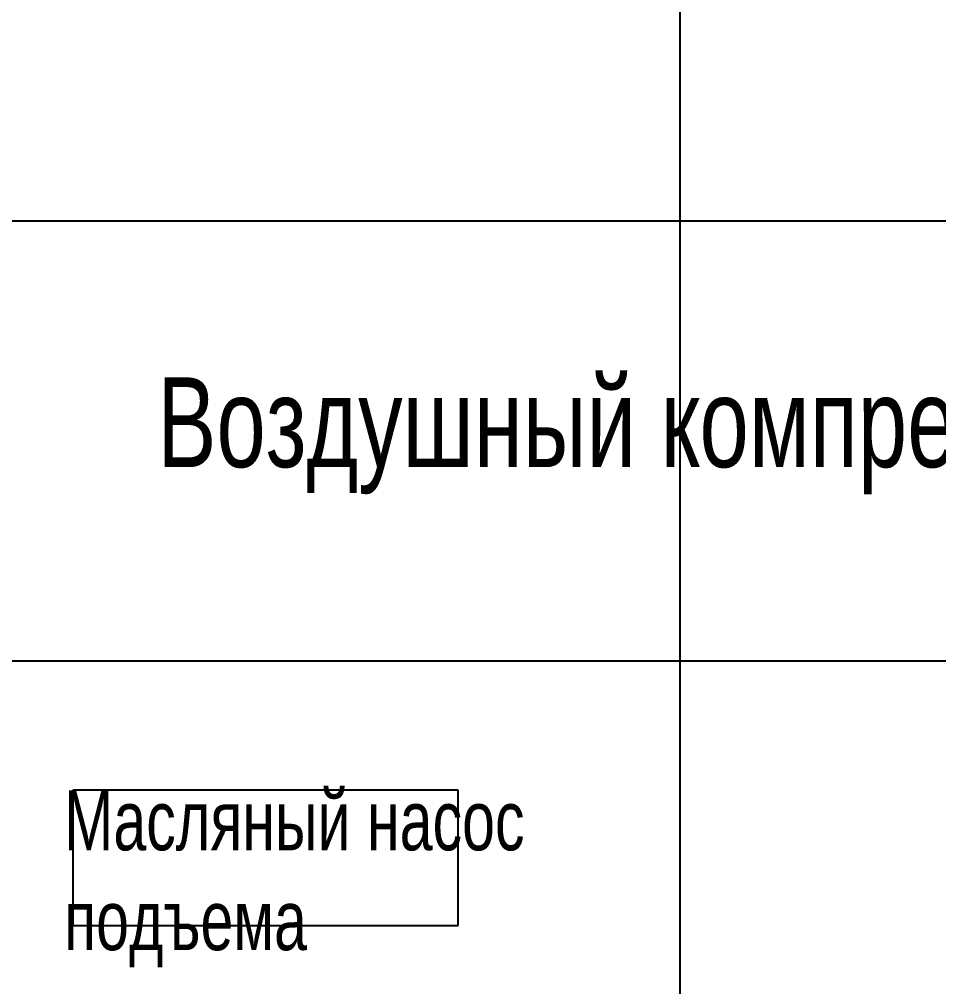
# Model space of a CAD drawing. Header units: millimetres. Extents: x 0 to 29400, y 0 to 20790.
# Drawn here: x 13175 to 14710, y 14621 to 16236 of the extents above; entities that cross this region are included whole.
import ezdxf

# ---------------------------------------------------------------- set-up
doc = ezdxf.new("R2010")
doc.units = ezdxf.units.MM
doc.header["$LTSCALE"] = 700
doc.layers.add('01', color=7, linetype='Continuous')
doc.layers.add('08', color=1, linetype='Continuous')
doc.styles.get("Standard").update_dxf_attribs({"font": 'FZYTK.TTF', "width": 0.707})
doc.dimstyles.new('INTE', dxfattribs={"dimscale": 70, "dimtxt": 3.5, "dimasz": 3, "dimexe": 3, "dimexo": 0, "dimgap": 1, "dimtad": 1, "dimdec": 0, "dimdsep": 46, "dimtxsty": 'Standard', "dimcen": 0, "dimclrd": 1, "dimclre": 1, "dimclrt": 3, "dimaunit": 1, "dimadec": 0, "dimazin": 0, "dimtfac": 1, "dimtdec": 0, "dimtmove": 0, "dimatfit": 0, "dimfxl": 1, "dimarcsym": 0})

# ---------------------------------------------------------------- blocks, each defined once
blk = doc.blocks.new('*D849')
at = {"layer": '08', "color": 1, "lineweight": -2}
for p, q in [((12184.3, 16197.9), (12184.3, 19089.6)), ((14278.8, 16156.4), (14278.8, 19089.6)), ((14068.8, 18879.6), (12394.3, 18879.6))]:
    blk.add_line(p, q, dxfattribs=at)
at = {"layer": '08', "color": 1}
for points in [[(12394.3, 18914.6), (12394.3, 18844.6), (12184.3, 18879.6)], [(14068.8, 18914.6), (14068.8, 18844.6), (14278.8, 18879.6)]]:
    blk.add_solid(points, dxfattribs=at)
at = {"layer": 'DEFPOINTS', "color": 0}
for p in [(12184.3, 18879.6), (12184.3, 16197.9), (14278.8, 16156.4)]:
    blk.add_point(p, dxfattribs=at)
at = {"layer": '08', "color": 3, "insert": (13231.6, 19072.1), "char_height": 245, "attachment_point": 5}
blk.add_mtext('2095', dxfattribs=at)
blk = doc.blocks.new('*D850')
at = {"layer": '08', "color": 1, "lineweight": -2}
for p, q in [((14278.8, 14320.1), (14278.8, 19089.6)), ((16373.3, 16259.5), (16373.3, 19089.6)), ((14488.8, 18879.6), (16163.3, 18879.6))]:
    blk.add_line(p, q, dxfattribs=at)
at = {"layer": '08', "color": 1}
for points in [[(14488.8, 18914.6), (14488.8, 18844.6), (14278.8, 18879.6)], [(16163.3, 18914.6), (16163.3, 18844.6), (16373.3, 18879.6)]]:
    blk.add_solid(points, dxfattribs=at)
at = {"layer": 'DEFPOINTS', "color": 0}
for p in [(16373.3, 18879.6), (16373.3, 16259.5), (14278.8, 14320.1)]:
    blk.add_point(p, dxfattribs=at)
at = {"layer": '08', "color": 3, "insert": (15326.1, 19072.1), "char_height": 245, "attachment_point": 5}
blk.add_mtext('2095', dxfattribs=at)

msp = doc.modelspace()

# ---------------------------------------------------------------- linework, layer by layer
at = {"layer": '01', "color": 7, "linetype": 'Continuous'}
for p, q in [((15173.8, 15898.9), (13114.8, 15898.9)), ((13114.8, 15164.9), (15173.8, 15164.9)), ((13264.7, 14949.1), (13264.7, 14722.7)), ((13908.1, 14949.1), (13264.7, 14949.1)), ((13908.1, 14722.7), (13908.1, 14949.1)), ((13264.7, 14722.7), (13908.1, 14722.7))]:
    msp.add_line(p, q, dxfattribs=at)

# ---------------------------------------------------------------- texts
at = {"layer": '01', "attachment_point": 1}
for s, insert, char_height in [('{\\fArial|b0|i0|c204|p34;\\C3;Воздушный компрессор}', (13405.6, 15638.2), 150), ('{\\fArial|b0|i0|c204|p34;\\C3;Масляный насос\\Pподъема}', (13250, 14948.4), 100)]:
    msp.add_mtext(s, dxfattribs=dict(at, insert=insert, char_height=char_height))

# ---------------------------------------------------------------- dimensions: what is measured, and where the dimension line sits
at = {"layer": '08'}
for base, p1, p2, picture, middle in [((12184.3255375, 18879.590219), (14278.8255375, 16156.3633928), (12184.3255375, 16197.930837), '*D849', (13231.5755375, 19072.1143332)), ((16373.3255375, 18879.590219), (14278.8255375, 14320.1155159), (16373.3255375, 16259.5011054), '*D850', (15326.0755375, 19072.1143332))]:
    dim = msp.add_linear_dim(base=base, p1=p1, p2=p2, dimstyle='INTE', dxfattribs=at)
    dim.commit()
    dim.dimension.update_dxf_attribs({"geometry": picture, "text_midpoint": middle})

doc.saveas('drawing.dxf')
